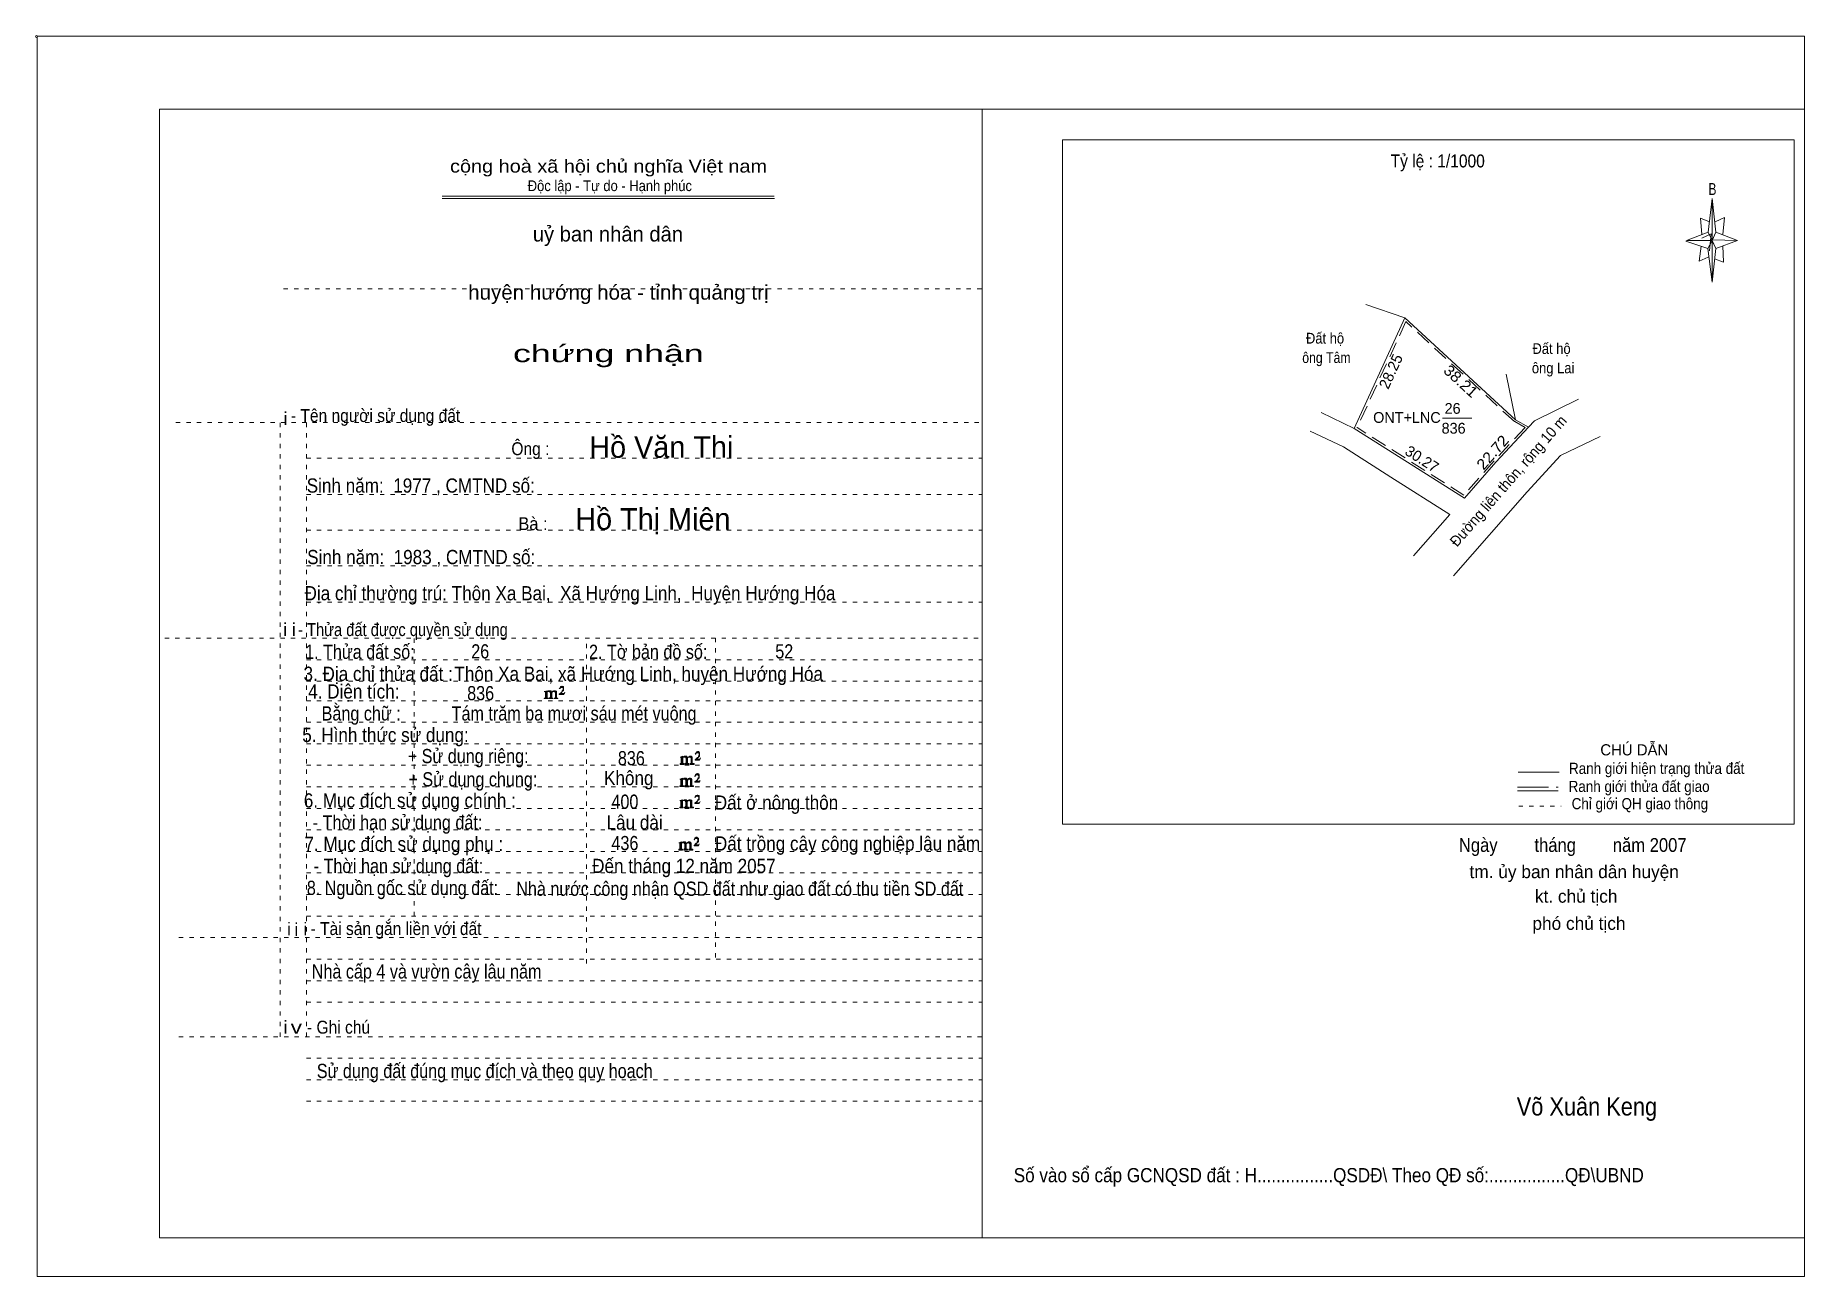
# Model space of a CAD drawing. Header units: centimetres. Extents: x -1.6 to 39.5, y -3.3 to 25.5.
import ezdxf
from ezdxf.enums import TextEntityAlignment as Align

# ---------------------------------------------------------------- set-up
doc = ezdxf.new("R2010")
doc.units = ezdxf.units.CM
doc.header["$LTSCALE"] = 0.12
for name, pattern in [('DOTTED', [1.5, 0.3, -1.2]), ('LONG_DASHED', [7.5, 6, -1.5]), ('MEDIUM_DASHED', [4.5, 3, -1.5])]:
    doc.linetypes.add(name, pattern=pattern)
for name, color, linetype, lineweight in [('1', 7, 'DOTTED', 13), ('10', 7, 'Continuous', 13), ('4', 7, 'Continuous', 13), ('5', 7, 'Continuous', 13), ('50', 7, 'Continuous', 13)]:
    doc.layers.add(name, color=color, linetype=linetype, lineweight=lineweight)

msp = doc.modelspace()

# ---------------------------------------------------------------- hatches: boundary and pattern name
at = {"layer": '50'}
for points in [[(10.27, 10.13), (10.27, 10.12), (10.27, 10.11), (10.25, 10.11), (10.24, 10.11), (10.24, 10.1), (10.33, 10.1), (10.33, 10.11), (10.32, 10.11), (10.31, 10.11), (10.31, 10.12), (10.31, 10.13), (10.31, 10.24), (10.31, 10.25), (10.32, 10.26), (10.34, 10.26), (10.35, 10.26), (10.36, 10.26), (10.37, 10.25), (10.39, 10.22), (10.39, 10.13), (10.37, 10.12), (10.37, 10.11), (10.36, 10.11), (10.35, 10.11), (10.35, 10.1), (10.44, 10.1), (10.44, 10.11), (10.43, 10.11), (10.42, 10.11), (10.42, 10.12), (10.42, 10.13), (10.42, 10.24), (10.44, 10.26), (10.45, 10.26), (10.46, 10.26), (10.49, 10.26), (10.49, 10.25), (10.5, 10.24), (10.5, 10.22), (10.5, 10.13), (10.5, 10.12), (10.49, 10.11), (10.49, 10.11), (10.47, 10.11), (10.47, 10.1), (10.56, 10.1), (10.56, 10.11), (10.55, 10.11), (10.54, 10.11), (10.53, 10.12), (10.53, 10.13), (10.53, 10.2), (10.53, 10.25), (10.53, 10.26), (10.52, 10.27), (10.5, 10.28), (10.47, 10.28), (10.46, 10.28), (10.44, 10.27), (10.41, 10.25), (10.41, 10.26), (10.4, 10.28), (10.39, 10.28), (10.37, 10.28), (10.35, 10.28), (10.34, 10.28), (10.32, 10.26), (10.31, 10.26), (10.31, 10.25), (10.31, 10.25), (10.31, 10.26), (10.31, 10.28), (10.24, 10.26), (10.24, 10.26), (10.25, 10.26), (10.27, 10.25), (10.27, 10.24), (10.27, 10.23)], [(10.69, 10.19), (10.72, 10.24), (10.72, 10.24), (10.71, 10.22), (10.69, 10.22), (10.68, 10.22), (10.63, 10.22), (10.66, 10.26), (10.67, 10.27), (10.69, 10.28), (10.69, 10.3), (10.69, 10.32), (10.69, 10.34), (10.69, 10.35), (10.69, 10.37), (10.68, 10.38), (10.67, 10.38), (10.66, 10.39), (10.65, 10.39), (10.63, 10.38), (10.63, 10.38), (10.62, 10.37), (10.61, 10.35), (10.59, 10.33), (10.61, 10.33), (10.61, 10.35), (10.62, 10.35), (10.63, 10.36), (10.65, 10.36), (10.66, 10.36), (10.67, 10.35), (10.68, 10.35), (10.68, 10.32), (10.68, 10.3), (10.66, 10.28), (10.66, 10.26), (10.65, 10.25), (10.59, 10.2), (10.59, 10.19)], [(13.42, 8.61), (13.42, 8.6), (13.42, 8.59), (13.41, 8.59), (13.4, 8.59), (13.4, 8.57), (13.48, 8.57), (13.48, 8.59), (13.47, 8.59), (13.46, 8.59), (13.46, 8.6), (13.46, 8.61), (13.46, 8.72), (13.46, 8.73), (13.47, 8.74), (13.5, 8.74), (13.51, 8.74), (13.52, 8.74), (13.53, 8.73), (13.54, 8.69), (13.54, 8.61), (13.53, 8.6), (13.53, 8.59), (13.52, 8.59), (13.51, 8.59), (13.51, 8.57), (13.6, 8.57), (13.6, 8.59), (13.58, 8.59), (13.57, 8.59), (13.57, 8.6), (13.57, 8.61), (13.57, 8.72), (13.6, 8.74), (13.61, 8.74), (13.62, 8.74), (13.64, 8.74), (13.64, 8.73), (13.65, 8.72), (13.65, 8.69), (13.65, 8.61), (13.65, 8.6), (13.64, 8.59), (13.64, 8.59), (13.63, 8.59), (13.63, 8.57), (13.72, 8.57), (13.72, 8.59), (13.7, 8.59), (13.69, 8.59), (13.68, 8.6), (13.68, 8.61), (13.68, 8.68), (13.68, 8.73), (13.68, 8.74), (13.67, 8.75), (13.65, 8.76), (13.63, 8.76), (13.62, 8.76), (13.6, 8.75), (13.56, 8.73), (13.56, 8.74), (13.55, 8.76), (13.54, 8.76), (13.53, 8.76), (13.51, 8.76), (13.5, 8.76), (13.47, 8.74), (13.46, 8.74), (13.46, 8.73), (13.46, 8.73), (13.46, 8.74), (13.46, 8.76), (13.4, 8.74), (13.4, 8.74), (13.41, 8.74), (13.42, 8.73), (13.42, 8.72), (13.42, 8.71)], [(13.85, 8.67), (13.87, 8.72), (13.87, 8.72), (13.86, 8.69), (13.85, 8.69), (13.84, 8.69), (13.78, 8.69), (13.82, 8.74), (13.83, 8.75), (13.85, 8.76), (13.85, 8.78), (13.85, 8.79), (13.85, 8.82), (13.85, 8.83), (13.85, 8.85), (13.84, 8.86), (13.83, 8.86), (13.82, 8.87), (13.8, 8.87), (13.78, 8.86), (13.78, 8.86), (13.77, 8.85), (13.76, 8.83), (13.75, 8.81), (13.76, 8.81), (13.76, 8.83), (13.77, 8.83), (13.78, 8.84), (13.8, 8.84), (13.82, 8.84), (13.83, 8.83), (13.84, 8.83), (13.84, 8.79), (13.84, 8.78), (13.82, 8.76), (13.82, 8.74), (13.8, 8.73), (13.75, 8.68), (13.75, 8.67)], [(13.41, 8.09), (13.41, 8.08), (13.41, 8.07), (13.4, 8.07), (13.39, 8.07), (13.39, 8.06), (13.48, 8.06), (13.48, 8.07), (13.47, 8.07), (13.45, 8.07), (13.45, 8.08), (13.45, 8.09), (13.45, 8.2), (13.45, 8.21), (13.47, 8.23), (13.49, 8.23), (13.5, 8.23), (13.51, 8.23), (13.52, 8.21), (13.53, 8.18), (13.53, 8.09), (13.52, 8.08), (13.52, 8.07), (13.51, 8.07), (13.5, 8.07), (13.5, 8.06), (13.59, 8.06), (13.59, 8.07), (13.58, 8.07), (13.57, 8.07), (13.57, 8.08), (13.57, 8.09), (13.57, 8.2), (13.59, 8.23), (13.6, 8.23), (13.61, 8.23), (13.63, 8.23), (13.63, 8.21), (13.64, 8.2), (13.64, 8.18), (13.64, 8.09), (13.64, 8.08), (13.63, 8.07), (13.63, 8.07), (13.62, 8.07), (13.62, 8.06), (13.71, 8.06), (13.71, 8.07), (13.7, 8.07), (13.69, 8.07), (13.67, 8.08), (13.67, 8.09), (13.67, 8.17), (13.67, 8.21), (13.67, 8.23), (13.66, 8.24), (13.64, 8.25), (13.62, 8.25), (13.61, 8.25), (13.59, 8.24), (13.55, 8.21), (13.55, 8.23), (13.54, 8.25), (13.53, 8.25), (13.52, 8.25), (13.5, 8.25), (13.49, 8.25), (13.47, 8.23), (13.45, 8.23), (13.45, 8.21), (13.45, 8.21), (13.45, 8.23), (13.45, 8.25), (13.39, 8.23), (13.39, 8.23), (13.4, 8.23), (13.41, 8.21), (13.41, 8.2), (13.41, 8.19)], [(13.84, 8.16), (13.86, 8.2), (13.86, 8.2), (13.85, 8.18), (13.84, 8.18), (13.83, 8.18), (13.77, 8.18), (13.81, 8.23), (13.82, 8.24), (13.84, 8.25), (13.84, 8.27), (13.84, 8.28), (13.84, 8.3), (13.84, 8.31), (13.84, 8.34), (13.83, 8.35), (13.82, 8.35), (13.81, 8.36), (13.8, 8.36), (13.77, 8.35), (13.77, 8.35), (13.76, 8.34), (13.75, 8.31), (13.74, 8.29), (13.75, 8.29), (13.75, 8.31), (13.76, 8.31), (13.77, 8.33), (13.8, 8.33), (13.81, 8.33), (13.82, 8.31), (13.83, 8.31), (13.83, 8.28), (13.83, 8.27), (13.81, 8.25), (13.81, 8.23), (13.8, 8.21), (13.74, 8.17), (13.74, 8.16)], [(13.84, 7.66), (13.86, 7.71), (13.86, 7.71), (13.85, 7.68), (13.84, 7.68), (13.83, 7.68), (13.77, 7.68), (13.81, 7.73), (13.82, 7.74), (13.84, 7.75), (13.84, 7.77), (13.84, 7.78), (13.84, 7.81), (13.84, 7.82), (13.84, 7.84), (13.83, 7.85), (13.82, 7.85), (13.81, 7.86), (13.79, 7.86), (13.77, 7.85), (13.77, 7.85), (13.76, 7.84), (13.75, 7.82), (13.74, 7.8), (13.75, 7.8), (13.75, 7.82), (13.76, 7.82), (13.77, 7.83), (13.79, 7.83), (13.81, 7.83), (13.82, 7.82), (13.83, 7.82), (13.83, 7.78), (13.83, 7.77), (13.81, 7.75), (13.81, 7.73), (13.79, 7.72), (13.74, 7.67), (13.74, 7.66)], [(13.41, 7.6), (13.41, 7.59), (13.41, 7.58), (13.4, 7.58), (13.39, 7.58), (13.39, 7.56), (13.47, 7.56), (13.47, 7.58), (13.46, 7.58), (13.45, 7.58), (13.45, 7.59), (13.45, 7.6), (13.45, 7.71), (13.45, 7.72), (13.46, 7.73), (13.49, 7.73), (13.5, 7.73), (13.51, 7.73), (13.52, 7.72), (13.53, 7.68), (13.53, 7.6), (13.52, 7.59), (13.52, 7.58), (13.51, 7.58), (13.5, 7.58), (13.5, 7.56), (13.59, 7.56), (13.59, 7.58), (13.57, 7.58), (13.56, 7.58), (13.56, 7.59), (13.56, 7.6), (13.56, 7.71), (13.59, 7.73), (13.6, 7.73), (13.61, 7.73), (13.63, 7.73), (13.63, 7.72), (13.64, 7.71), (13.64, 7.68), (13.64, 7.6), (13.64, 7.59), (13.63, 7.58), (13.63, 7.58), (13.62, 7.58), (13.62, 7.56), (13.71, 7.56), (13.71, 7.58), (13.69, 7.58), (13.68, 7.58), (13.67, 7.59), (13.67, 7.6), (13.67, 7.67), (13.67, 7.72), (13.67, 7.73), (13.66, 7.74), (13.64, 7.75), (13.62, 7.75), (13.61, 7.75), (13.59, 7.74), (13.55, 7.72), (13.55, 7.73), (13.54, 7.75), (13.53, 7.75), (13.52, 7.75), (13.5, 7.75), (13.49, 7.75), (13.46, 7.73), (13.45, 7.73), (13.45, 7.72), (13.45, 7.72), (13.45, 7.73), (13.45, 7.75), (13.39, 7.73), (13.39, 7.73), (13.4, 7.73), (13.41, 7.72), (13.41, 7.71), (13.41, 7.7)], [(13.39, 6.62), (13.39, 6.61), (13.39, 6.6), (13.38, 6.6), (13.37, 6.6), (13.37, 6.58), (13.45, 6.58), (13.45, 6.6), (13.44, 6.6), (13.43, 6.6), (13.43, 6.61), (13.43, 6.62), (13.43, 6.73), (13.43, 6.74), (13.44, 6.75), (13.47, 6.75), (13.48, 6.75), (13.49, 6.75), (13.5, 6.74), (13.51, 6.7), (13.51, 6.62), (13.5, 6.61), (13.5, 6.6), (13.49, 6.6), (13.48, 6.6), (13.48, 6.58), (13.57, 6.58), (13.57, 6.6), (13.55, 6.6), (13.54, 6.6), (13.54, 6.61), (13.54, 6.62), (13.54, 6.73), (13.57, 6.75), (13.58, 6.75), (13.59, 6.75), (13.61, 6.75), (13.61, 6.74), (13.62, 6.73), (13.62, 6.7), (13.62, 6.62), (13.62, 6.61), (13.61, 6.6), (13.61, 6.6), (13.6, 6.6), (13.6, 6.58), (13.69, 6.58), (13.69, 6.6), (13.67, 6.6), (13.66, 6.6), (13.65, 6.61), (13.65, 6.62), (13.65, 6.69), (13.65, 6.74), (13.65, 6.75), (13.64, 6.76), (13.62, 6.77), (13.6, 6.77), (13.59, 6.77), (13.57, 6.76), (13.53, 6.74), (13.53, 6.75), (13.52, 6.77), (13.51, 6.77), (13.5, 6.77), (13.48, 6.77), (13.47, 6.77), (13.44, 6.75), (13.43, 6.75), (13.43, 6.74), (13.43, 6.74), (13.43, 6.75), (13.43, 6.77), (13.37, 6.75), (13.37, 6.75), (13.38, 6.75), (13.39, 6.74), (13.39, 6.73), (13.39, 6.72)], [(13.82, 6.68), (13.84, 6.73), (13.84, 6.73), (13.83, 6.7), (13.82, 6.7), (13.81, 6.7), (13.75, 6.7), (13.79, 6.75), (13.8, 6.76), (13.82, 6.77), (13.82, 6.79), (13.82, 6.8), (13.82, 6.83), (13.82, 6.84), (13.82, 6.86), (13.81, 6.87), (13.8, 6.87), (13.79, 6.88), (13.77, 6.88), (13.75, 6.87), (13.75, 6.87), (13.74, 6.86), (13.73, 6.84), (13.72, 6.82), (13.73, 6.82), (13.73, 6.84), (13.74, 6.84), (13.75, 6.85), (13.77, 6.85), (13.79, 6.85), (13.8, 6.84), (13.81, 6.84), (13.81, 6.8), (13.81, 6.79), (13.79, 6.77), (13.79, 6.75), (13.77, 6.74), (13.72, 6.69), (13.72, 6.68)]]:
    msp.add_hatch(color=256, dxfattribs=at).paths.add_polyline_path(points)

# ---------------------------------------------------------------- linework, layer by layer
at = {"layer": '1', "linetype": 'Continuous'}
for p, q in [((1.31, -2.42), (1.31, 23.78)), ((1.31, 23.78), (39.51, 23.78)), ((20.41, -2.42), (20.41, 23.78)), ((39.51, -2.42), (39.51, 23.78)), ((7.87, 21.76), (15.58, 21.76)), ((7.87, 21.71), (15.59, 21.71)), ((37.26, 20.55), (36.75, 20.72)), ((1.31, -2.42), (39.51, -2.42))]:
    msp.add_line(p, q, dxfattribs=at)
at = {"layer": '1'}
for p, q in [((4.19, 19.61), (20.41, 19.61)), ((1.69, 16.51), (20.41, 16.51)), ((4.11, 2.25), (4.11, 16.51)), ((4.72, 2.25), (4.72, 16.51)), ((4.72, 15.68), (20.41, 15.68)), ((4.72, 14.84), (20.41, 14.84)), ((4.72, 14.01), (20.41, 14.01)), ((4.72, 13.18), (20.41, 13.18)), ((4.72, 12.34), (20.41, 12.34)), ((1.43, 11.5), (20.41, 11.5)), ((7.22, 5.05), (7.22, 11.5)), ((11.22, 3.95), (11.22, 11.5)), ((14.22, 4.09), (14.22, 11.5)), ((4.72, 11), (20.41, 11)), ((4.72, 10.5), (20.41, 10.5)), ((4.72, 10.05), (20.41, 10.05)), ((4.72, 9.55), (20.41, 9.55)), ((4.72, 9.05), (20.41, 9.05)), ((4.72, 8.55), (20.41, 8.55)), ((4.72, 8.05), (20.41, 8.05)), ((4.72, 7.55), (20.41, 7.55)), ((4.72, 7.05), (20.41, 7.05)), ((4.72, 6.55), (20.41, 6.55)), ((4.72, 6.05), (20.41, 6.05)), ((4.72, 5.55), (20.41, 5.55)), ((4.72, 5.05), (20.41, 5.05)), ((1.76, 4.55), (20.41, 4.55)), ((4.72, 4.05), (20.41, 4.05)), ((4.72, 3.55), (20.41, 3.55)), ((4.72, 3.05), (20.41, 3.05)), ((1.76, 2.25), (20.41, 2.25)), ((4.72, 1.75), (20.41, 1.75)), ((4.72, 1.25), (20.41, 1.25)), ((4.72, 0.75), (20.41, 0.75))]:
    msp.add_line(p, q, dxfattribs=at)
at = {"layer": '1', "linetype": 'Continuous'}
msp.add_lwpolyline([(-1.53, -3.32), (39.51, -3.32), (39.51, 25.48), (-1.53, 25.48)], close=True, dxfattribs=at)
msp.add_lwpolyline([(37.27, 20.35), (37.06, 20.25), (37.11, 20.6)], dxfattribs=at)
at = {"layer": '10'}
for p, q in [((30.23, 18.94), (29.05, 16.37)), ((29.32, 19.25), (30.23, 18.94)), ((32.8, 16.57), (30.23, 18.94)), ((32.8, 16.57), (32.58, 17.63)), ((29.05, 16.37), (28.28, 16.74)), ((31.1, 16.61), (31.78, 16.61)), ((29.9, 15.24), (31.27, 14.37)), ((30.43, 13.41), (31.27, 14.37))]:
    msp.add_line(p, q, dxfattribs=at)
at = {"layer": '10', "linetype": 'MEDIUM_DASHED'}
for p, q in [((30.25, 18.85), (29.12, 16.39)), ((32.77, 16.53), (30.25, 18.85))]:
    msp.add_line(p, q, dxfattribs=at)
at = {"layer": '10'}
for points in [[(33.1, 16.4), (33.24, 16.55), (34.26, 17.05)], [(32.8, 16.57), (33.1, 16.4), (32.34, 15.59)], [(29.9, 15.24), (28.8, 15.94), (28.03, 16.31)], [(32.34, 15.59), (31.61, 14.75), (29.05, 16.37)], [(34.76, 16.18), (33.84, 15.74), (33.07, 14.9), (31.36, 12.95)]]:
    msp.add_lwpolyline(points, dxfattribs=at)
at = {"layer": '10', "linetype": 'MEDIUM_DASHED'}
for points in [[(32.78, 16.53), (33.02, 16.39), (32.3, 15.62)], [(32.3, 15.62), (31.6, 14.82), (29.12, 16.39)]]:
    msp.add_lwpolyline(points, dxfattribs=at)
at = {"layer": '4'}
for p, q in [((32.86, 8.39), (33.81, 8.39)), ((32.84, 7.96), (33.79, 7.96))]:
    msp.add_line(p, q, dxfattribs=at)
at = {"layer": '4', "linetype": 'LONG_DASHED'}
msp.add_line((32.84, 8.04), (33.79, 8.04), dxfattribs=at)
at = {"layer": '4', "linetype": 'DOTTED'}
msp.add_line((32.87, 7.6), (33.86, 7.6), dxfattribs=at)
at = {"layer": '4'}
msp.add_lwpolyline([(22.28, 23.07), (39.27, 23.07), (39.27, 7.18), (22.28, 7.18)], close=True, dxfattribs=at)
msp.add_circle((-1.55, 25.47), 0.025, dxfattribs=at)
at = {"layer": '5'}
for p, q in [((37.27, 20.93), (37.36, 21.71)), ((37.45, 20.55), (37.36, 19.77)), ((37.45, 20.93), (37.95, 20.73)), ((37.61, 20.61), (37.63, 20.23)), ((37.63, 20.23), (37.42, 20.31))]:
    msp.add_line(p, q, dxfattribs=at)
for points in [[(37.36, 21.71), (37.45, 20.93), (37.36, 20.73)], [(37.36, 20.73), (36.77, 20.73), (37.27, 20.93), (37.45, 20.55), (37.95, 20.73), (37.36, 20.75)], [(37.36, 20.73), (37.36, 19.77), (37.26, 20.55)]]:
    msp.add_lwpolyline(points, close=True, dxfattribs=at)
for points in [[(37.3, 21.17), (37.09, 21.25), (37.12, 20.87)], [(37.43, 21.17), (37.65, 21.27), (37.61, 20.87)], [(37.36, 20.73), (37.27, 20.93), (36.77, 20.73)], [(37.12, 20.79), (37.34, 20.89), (37.3, 20.49)], [(37.36, 20.73), (37.45, 20.55), (37.95, 20.73)]]:
    msp.add_lwpolyline(points, dxfattribs=at)
at = {"layer": '50'}
for points in [[(10.27, 10.13), (10.27, 10.12), (10.27, 10.11), (10.25, 10.11), (10.24, 10.11), (10.24, 10.1), (10.33, 10.1), (10.33, 10.11), (10.32, 10.11), (10.31, 10.11), (10.31, 10.12), (10.31, 10.13), (10.31, 10.24), (10.31, 10.25), (10.32, 10.26), (10.34, 10.26), (10.35, 10.26), (10.36, 10.26), (10.37, 10.25), (10.39, 10.22), (10.39, 10.13), (10.37, 10.12), (10.37, 10.11), (10.36, 10.11), (10.35, 10.11), (10.35, 10.1), (10.44, 10.1), (10.44, 10.11), (10.43, 10.11), (10.42, 10.11), (10.42, 10.12), (10.42, 10.13), (10.42, 10.24), (10.44, 10.26), (10.45, 10.26), (10.46, 10.26), (10.49, 10.26), (10.49, 10.25), (10.5, 10.24), (10.5, 10.22), (10.5, 10.13), (10.5, 10.12), (10.49, 10.11), (10.49, 10.11), (10.47, 10.11), (10.47, 10.1), (10.56, 10.1), (10.56, 10.11), (10.55, 10.11), (10.54, 10.11), (10.53, 10.12), (10.53, 10.13), (10.53, 10.2), (10.53, 10.25), (10.53, 10.26), (10.52, 10.27), (10.5, 10.28), (10.47, 10.28), (10.46, 10.28), (10.44, 10.27), (10.41, 10.25), (10.41, 10.26), (10.4, 10.28), (10.39, 10.28), (10.37, 10.28), (10.35, 10.28), (10.34, 10.28), (10.32, 10.26), (10.31, 10.26), (10.31, 10.25), (10.31, 10.25), (10.31, 10.26), (10.31, 10.28), (10.24, 10.26), (10.24, 10.26), (10.25, 10.26), (10.27, 10.25), (10.27, 10.24), (10.27, 10.23)], [(10.69, 10.19), (10.72, 10.24), (10.72, 10.24), (10.71, 10.22), (10.69, 10.22), (10.68, 10.22), (10.63, 10.22), (10.66, 10.26), (10.67, 10.27), (10.69, 10.28), (10.69, 10.3), (10.69, 10.32), (10.69, 10.34), (10.69, 10.35), (10.69, 10.37), (10.68, 10.38), (10.67, 10.38), (10.66, 10.39), (10.65, 10.39), (10.63, 10.38), (10.63, 10.38), (10.62, 10.37), (10.61, 10.35), (10.59, 10.33), (10.61, 10.33), (10.61, 10.35), (10.62, 10.35), (10.63, 10.36), (10.65, 10.36), (10.66, 10.36), (10.67, 10.35), (10.68, 10.35), (10.68, 10.32), (10.68, 10.3), (10.66, 10.28), (10.66, 10.26), (10.65, 10.25), (10.59, 10.2), (10.59, 10.19)], [(13.42, 8.61), (13.42, 8.6), (13.42, 8.59), (13.41, 8.59), (13.4, 8.59), (13.4, 8.57), (13.48, 8.57), (13.48, 8.59), (13.47, 8.59), (13.46, 8.59), (13.46, 8.6), (13.46, 8.61), (13.46, 8.72), (13.46, 8.73), (13.47, 8.74), (13.5, 8.74), (13.51, 8.74), (13.52, 8.74), (13.53, 8.73), (13.54, 8.69), (13.54, 8.61), (13.53, 8.6), (13.53, 8.59), (13.52, 8.59), (13.51, 8.59), (13.51, 8.57), (13.6, 8.57), (13.6, 8.59), (13.58, 8.59), (13.57, 8.59), (13.57, 8.6), (13.57, 8.61), (13.57, 8.72), (13.6, 8.74), (13.61, 8.74), (13.62, 8.74), (13.64, 8.74), (13.64, 8.73), (13.65, 8.72), (13.65, 8.69), (13.65, 8.61), (13.65, 8.6), (13.64, 8.59), (13.64, 8.59), (13.63, 8.59), (13.63, 8.57), (13.72, 8.57), (13.72, 8.59), (13.7, 8.59), (13.69, 8.59), (13.68, 8.6), (13.68, 8.61), (13.68, 8.68), (13.68, 8.73), (13.68, 8.74), (13.67, 8.75), (13.65, 8.76), (13.63, 8.76), (13.62, 8.76), (13.6, 8.75), (13.56, 8.73), (13.56, 8.74), (13.55, 8.76), (13.54, 8.76), (13.53, 8.76), (13.51, 8.76), (13.5, 8.76), (13.47, 8.74), (13.46, 8.74), (13.46, 8.73), (13.46, 8.73), (13.46, 8.74), (13.46, 8.76), (13.4, 8.74), (13.4, 8.74), (13.41, 8.74), (13.42, 8.73), (13.42, 8.72), (13.42, 8.71)], [(13.85, 8.67), (13.87, 8.72), (13.87, 8.72), (13.86, 8.69), (13.85, 8.69), (13.84, 8.69), (13.78, 8.69), (13.82, 8.74), (13.83, 8.75), (13.85, 8.76), (13.85, 8.78), (13.85, 8.79), (13.85, 8.82), (13.85, 8.83), (13.85, 8.85), (13.84, 8.86), (13.83, 8.86), (13.82, 8.87), (13.8, 8.87), (13.78, 8.86), (13.78, 8.86), (13.77, 8.85), (13.76, 8.83), (13.75, 8.81), (13.76, 8.81), (13.76, 8.83), (13.77, 8.83), (13.78, 8.84), (13.8, 8.84), (13.82, 8.84), (13.83, 8.83), (13.84, 8.83), (13.84, 8.79), (13.84, 8.78), (13.82, 8.76), (13.82, 8.74), (13.8, 8.73), (13.75, 8.68), (13.75, 8.67)], [(13.41, 8.09), (13.41, 8.08), (13.41, 8.07), (13.4, 8.07), (13.39, 8.07), (13.39, 8.06), (13.48, 8.06), (13.48, 8.07), (13.47, 8.07), (13.45, 8.07), (13.45, 8.08), (13.45, 8.09), (13.45, 8.2), (13.45, 8.21), (13.47, 8.23), (13.49, 8.23), (13.5, 8.23), (13.51, 8.23), (13.52, 8.21), (13.53, 8.18), (13.53, 8.09), (13.52, 8.08), (13.52, 8.07), (13.51, 8.07), (13.5, 8.07), (13.5, 8.06), (13.59, 8.06), (13.59, 8.07), (13.58, 8.07), (13.57, 8.07), (13.57, 8.08), (13.57, 8.09), (13.57, 8.2), (13.59, 8.23), (13.6, 8.23), (13.61, 8.23), (13.63, 8.23), (13.63, 8.21), (13.64, 8.2), (13.64, 8.18), (13.64, 8.09), (13.64, 8.08), (13.63, 8.07), (13.63, 8.07), (13.62, 8.07), (13.62, 8.06), (13.71, 8.06), (13.71, 8.07), (13.7, 8.07), (13.69, 8.07), (13.67, 8.08), (13.67, 8.09), (13.67, 8.17), (13.67, 8.21), (13.67, 8.23), (13.66, 8.24), (13.64, 8.25), (13.62, 8.25), (13.61, 8.25), (13.59, 8.24), (13.55, 8.21), (13.55, 8.23), (13.54, 8.25), (13.53, 8.25), (13.52, 8.25), (13.5, 8.25), (13.49, 8.25), (13.47, 8.23), (13.45, 8.23), (13.45, 8.21), (13.45, 8.21), (13.45, 8.23), (13.45, 8.25), (13.39, 8.23), (13.39, 8.23), (13.4, 8.23), (13.41, 8.21), (13.41, 8.2), (13.41, 8.19)], [(13.84, 8.16), (13.86, 8.2), (13.86, 8.2), (13.85, 8.18), (13.84, 8.18), (13.83, 8.18), (13.77, 8.18), (13.81, 8.23), (13.82, 8.24), (13.84, 8.25), (13.84, 8.27), (13.84, 8.28), (13.84, 8.3), (13.84, 8.31), (13.84, 8.34), (13.83, 8.35), (13.82, 8.35), (13.81, 8.36), (13.8, 8.36), (13.77, 8.35), (13.77, 8.35), (13.76, 8.34), (13.75, 8.31), (13.74, 8.29), (13.75, 8.29), (13.75, 8.31), (13.76, 8.31), (13.77, 8.33), (13.8, 8.33), (13.81, 8.33), (13.82, 8.31), (13.83, 8.31), (13.83, 8.28), (13.83, 8.27), (13.81, 8.25), (13.81, 8.23), (13.8, 8.21), (13.74, 8.17), (13.74, 8.16)], [(13.84, 7.66), (13.86, 7.71), (13.86, 7.71), (13.85, 7.68), (13.84, 7.68), (13.83, 7.68), (13.77, 7.68), (13.81, 7.73), (13.82, 7.74), (13.84, 7.75), (13.84, 7.77), (13.84, 7.78), (13.84, 7.81), (13.84, 7.82), (13.84, 7.84), (13.83, 7.85), (13.82, 7.85), (13.81, 7.86), (13.79, 7.86), (13.77, 7.85), (13.77, 7.85), (13.76, 7.84), (13.75, 7.82), (13.74, 7.8), (13.75, 7.8), (13.75, 7.82), (13.76, 7.82), (13.77, 7.83), (13.79, 7.83), (13.81, 7.83), (13.82, 7.82), (13.83, 7.82), (13.83, 7.78), (13.83, 7.77), (13.81, 7.75), (13.81, 7.73), (13.79, 7.72), (13.74, 7.67), (13.74, 7.66)], [(13.41, 7.6), (13.41, 7.59), (13.41, 7.58), (13.4, 7.58), (13.39, 7.58), (13.39, 7.56), (13.47, 7.56), (13.47, 7.58), (13.46, 7.58), (13.45, 7.58), (13.45, 7.59), (13.45, 7.6), (13.45, 7.71), (13.45, 7.72), (13.46, 7.73), (13.49, 7.73), (13.5, 7.73), (13.51, 7.73), (13.52, 7.72), (13.53, 7.68), (13.53, 7.6), (13.52, 7.59), (13.52, 7.58), (13.51, 7.58), (13.5, 7.58), (13.5, 7.56), (13.59, 7.56), (13.59, 7.58), (13.57, 7.58), (13.56, 7.58), (13.56, 7.59), (13.56, 7.6), (13.56, 7.71), (13.59, 7.73), (13.6, 7.73), (13.61, 7.73), (13.63, 7.73), (13.63, 7.72), (13.64, 7.71), (13.64, 7.68), (13.64, 7.6), (13.64, 7.59), (13.63, 7.58), (13.63, 7.58), (13.62, 7.58), (13.62, 7.56), (13.71, 7.56), (13.71, 7.58), (13.69, 7.58), (13.68, 7.58), (13.67, 7.59), (13.67, 7.6), (13.67, 7.67), (13.67, 7.72), (13.67, 7.73), (13.66, 7.74), (13.64, 7.75), (13.62, 7.75), (13.61, 7.75), (13.59, 7.74), (13.55, 7.72), (13.55, 7.73), (13.54, 7.75), (13.53, 7.75), (13.52, 7.75), (13.5, 7.75), (13.49, 7.75), (13.46, 7.73), (13.45, 7.73), (13.45, 7.72), (13.45, 7.72), (13.45, 7.73), (13.45, 7.75), (13.39, 7.73), (13.39, 7.73), (13.4, 7.73), (13.41, 7.72), (13.41, 7.71), (13.41, 7.7)], [(13.39, 6.62), (13.39, 6.61), (13.39, 6.6), (13.38, 6.6), (13.37, 6.6), (13.37, 6.58), (13.45, 6.58), (13.45, 6.6), (13.44, 6.6), (13.43, 6.6), (13.43, 6.61), (13.43, 6.62), (13.43, 6.73), (13.43, 6.74), (13.44, 6.75), (13.47, 6.75), (13.48, 6.75), (13.49, 6.75), (13.5, 6.74), (13.51, 6.7), (13.51, 6.62), (13.5, 6.61), (13.5, 6.6), (13.49, 6.6), (13.48, 6.6), (13.48, 6.58), (13.57, 6.58), (13.57, 6.6), (13.55, 6.6), (13.54, 6.6), (13.54, 6.61), (13.54, 6.62), (13.54, 6.73), (13.57, 6.75), (13.58, 6.75), (13.59, 6.75), (13.61, 6.75), (13.61, 6.74), (13.62, 6.73), (13.62, 6.7), (13.62, 6.62), (13.62, 6.61), (13.61, 6.6), (13.61, 6.6), (13.6, 6.6), (13.6, 6.58), (13.69, 6.58), (13.69, 6.6), (13.67, 6.6), (13.66, 6.6), (13.65, 6.61), (13.65, 6.62), (13.65, 6.69), (13.65, 6.74), (13.65, 6.75), (13.64, 6.76), (13.62, 6.77), (13.6, 6.77), (13.59, 6.77), (13.57, 6.76), (13.53, 6.74), (13.53, 6.75), (13.52, 6.77), (13.51, 6.77), (13.5, 6.77), (13.48, 6.77), (13.47, 6.77), (13.44, 6.75), (13.43, 6.75), (13.43, 6.74), (13.43, 6.74), (13.43, 6.75), (13.43, 6.77), (13.37, 6.75), (13.37, 6.75), (13.38, 6.75), (13.39, 6.74), (13.39, 6.73), (13.39, 6.72)], [(13.82, 6.68), (13.84, 6.73), (13.84, 6.73), (13.83, 6.7), (13.82, 6.7), (13.81, 6.7), (13.75, 6.7), (13.79, 6.75), (13.8, 6.76), (13.82, 6.77), (13.82, 6.79), (13.82, 6.8), (13.82, 6.83), (13.82, 6.84), (13.82, 6.86), (13.81, 6.87), (13.8, 6.87), (13.79, 6.88), (13.77, 6.88), (13.75, 6.87), (13.75, 6.87), (13.74, 6.86), (13.73, 6.84), (13.72, 6.82), (13.73, 6.82), (13.73, 6.84), (13.74, 6.84), (13.75, 6.85), (13.77, 6.85), (13.79, 6.85), (13.8, 6.84), (13.81, 6.84), (13.81, 6.8), (13.81, 6.79), (13.79, 6.77), (13.79, 6.75), (13.77, 6.74), (13.72, 6.69), (13.72, 6.68)]]:
    msp.add_lwpolyline(points, close=True, dxfattribs=at)

# ---------------------------------------------------------------- texts
at = {"layer": '1'}
for s, height, width, p in [('cộng hoà xã hội chủ nghĩa Việt nam', 0.3, 1.15, (11.735, 22.31)), ('Độc lập - Tự do - Hạnh phúc', 0.25, 0.9, (11.765, 21.88)), ('chứng nhận', 0.4, 1.55, (11.73, 17.91)), ('- Tên người sử dụng đất', 0.3, 0.9, (6.325, 16.52)), ('- Thửa đất được quyền sử dụng', 0.3, 0.85, (6.96, 11.55)), ('- Tài sản gắn liền với đất ', 0.3, 0.9, (6.85, 4.61)), ('v', 0.3, 1.3, (4.485, 2.32)), ('- Ghi chú', 0.3, 0.9, (5.465, 2.32))]:
    msp.add_text(s, height=height, dxfattribs=dict(at, width=width)).set_placement(p, align=Align.CENTER)
for s, height, p in [('uỷ ban nhân dân', 0.35, (11.72, 20.71)), ('i', 0.3, (4.235, 16.45)), ('i', 0.3, (4.225, 11.55)), ('i', 0.3, (4.425, 11.55)), ('i', 0.3, (4.315, 4.6)), ('i', 0.3, (4.485, 4.59)), ('i', 0.3, (4.695, 4.6)), ('i', 0.3, (4.235, 2.32))]:
    msp.add_text(s, height=height, dxfattribs=at).set_placement(p, align=Align.CENTER)
at = {"layer": '10'}
for s, height, width, p in [('Tỷ lệ : 1/1000', 0.3, 0.9, (30.99, 22.43)), ('Đất hộ ', 0.25, 0.9, (28.415, 18.34)), ('ông Tâm', 0.25, 0.85, (28.405, 17.89)), ('Đất hộ ', 0.25, 0.9, (33.675, 18.1)), ('ông Lai', 0.25, 0.9, (33.67, 17.65)), ('Võ Xuân Keng', 0.42, 0.9, (34.455, 0.42))]:
    msp.add_text(s, height=height, dxfattribs=dict(at, width=width)).set_placement(p, align=Align.CENTER)
for s, height, rotation, p in [('28.25', 0.2499, 65.376, (30.015, 17.643)), ('30.27', 0.25, 327.507, (30.558, 15.556))]:
    msp.add_text(s, height=height, rotation=rotation, dxfattribs=at).set_placement(p, align=Align.CENTER)
for s, rotation, width, p in [('38.21', 317.376, 1.1, (31.44, 17.377)), ('Đường liên thôn, rộng 10 m ', 48.752, 0.95, (32.751, 15.103)), ('22.72', 48.723, 1.1, (32.359, 15.732))]:
    msp.add_text(s, height=0.25, rotation=rotation, dxfattribs=dict(at, width=width)).set_placement(p, align=Align.CENTER)
for s, p in [('26', (31.15, 16.71)), ('836', (31.08, 16.25))]:
    msp.add_text(s, height=0.25, dxfattribs=at).set_placement(p)
msp.add_text('ONT+LNC', height=0.25, dxfattribs=at).set_placement((31.06, 16.5), align=Align.RIGHT)
for s, p in [('Hồ Văn Thi', (12.96, 15.69)), ('Hồ Thị Miên', (12.765, 14.02))]:
    msp.add_text(s, height=0.5, dxfattribs=at).set_placement(p, align=Align.CENTER)
at = {"layer": '4'}
msp.add_text('CHÚ DẪN', height=0.2591, dxfattribs=at).set_placement((35.555, 8.78), align=Align.CENTER)
at = {"layer": '4', "width": 0.9}
for s, p in [('Ranh giới hiện trạng thửa đất', (36.075, 8.35)), ('Ranh giới thửa đất giao ', (35.71, 7.93)), ('Chỉ giới QH giao thông', (35.685, 7.53))]:
    msp.add_text(s, height=0.2591, dxfattribs=at).set_placement(p, align=Align.CENTER)
at = {"layer": '5', "width": 0.75}
msp.add_text('B', height=0.276, dxfattribs=at).set_placement((37.37, 21.79), align=Align.CENTER)
at = {"layer": '50'}
for s, height, width, p in [('  huyện hướng hóa - tỉnh quảng trị', 0.34, 1.05, (11.83, 19.36)), ('Ông :', 0.3, 0.9, (9.92, 15.75)), ('Sinh năm:  1977 , CMTND số:  ', 0.33, 0.9, (7.485, 14.88)), ('Bà :', 0.3, 0.95, (9.98, 14.01)), ('Sinh năm:  1983 , CMTND số:  ', 0.33, 0.9, (7.495, 13.22)), ('Địa chỉ thường trú: Thôn Xa Bai,  Xã Hướng Linh,  Huyện Hướng Hóa', 0.33, 0.9, (10.84, 12.38)), ('1. Thửa đất số:  ', 0.33, 0.85, (6.065, 11.02)), ('26', 0.33, 0.85, (8.755, 11.03)), ('2. Tờ bản đồ số:  ', 0.33, 0.85, (12.76, 11.02)), ('52', 0.33, 0.85, (15.815, 11.03)), ('3. Địa chỉ thửa đất : ', 0.33, 0.9, (6.44, 10.51)), ('Thôn Xa Bai, xã Hướng Linh, huyện Hướng Hóa', 0.33, 0.9, (12.435, 10.51)), ('4. Diện tích: ', 0.33, 0.9, (5.875, 10.1)), ('836', 0.33, 0.85, (8.765, 10.06)), ('Bằng chữ :', 0.33, 0.85, (5.99, 9.59)), ('Tám trăm ba mươi sáu mét vuông', 0.33, 0.85, (10.935, 9.59)), ('5. Hình thức sử dụng:', 0.33, 0.9, (6.555, 9.09)), ('+ Sử dụng riêng:', 0.33, 0.85, (8.475, 8.6)), ('836', 0.33, 0.85, (12.265, 8.55)), ('+ Sử dụng chung:', 0.33, 0.85, (8.585, 8.06)), ('Không', 0.33, 0.9, (12.205, 8.09)), ('6. Mục đích sử dụng chính :', 0.33, 0.9, (7.12, 7.57)), ('400', 0.33, 0.85, (12.115, 7.54)), ('Đất ở nông thôn', 0.33, 0.9, (15.635, 7.52)), ('- Thời hạn sử dụng đất:', 0.33, 0.85, (6.835, 7.06)), ('Lâu dài', 0.33, 0.9, (12.34, 7.06)), ('7. Mục đích sử dụng phụ :', 0.33, 0.9, (6.98, 6.56)), ('436', 0.33, 0.85, (12.115, 6.58)), ('Đất trồng cây công nghiệp lâu năm', 0.33, 0.9, (17.285, 6.57)), ('Ngày        tháng        năm 2007', 0.32, 0.9, (34.125, 6.54)), ('- Thời hạn sử dụng đất:', 0.33, 0.85, (6.855, 6.05)), ('Đến tháng 12 năm 2057', 0.33, 0.9, (13.485, 6.05)), ('8. Nguồn gốc sử dụng đất:', 0.33, 0.85, (6.95, 5.54)), ('Nhà nước công nhận QSD đất như giao đất có thu tiền SD đất ', 0.33, 0.85, (14.835, 5.52)), ('Nhà cấp 4 và vườn cây lâu năm', 0.33, 0.85, (7.51, 3.6)), ('Sử dụng đất đúng mục đích và theo quy hoạch', 0.33, 0.85, (8.86, 1.29)), ('Số vào sổ cấp GCNQSD đất : H................QSDĐ\\ Theo QĐ số:................QĐ\\UBND', 0.33, 0.9, (28.46, -1.13))]:
    msp.add_text(s, height=height, dxfattribs=dict(at, width=width)).set_placement(p, align=Align.CENTER)
for s, p in [('tm. ủy ban nhân dân huyện ', (34.215, 5.93)), ('kt. chủ tịch', (34.205, 5.36)), ('phó chủ tịch', (34.27, 4.73))]:
    msp.add_text(s, height=0.3, dxfattribs=at).set_placement(p, align=Align.CENTER)

doc.saveas('drawing.dxf')
